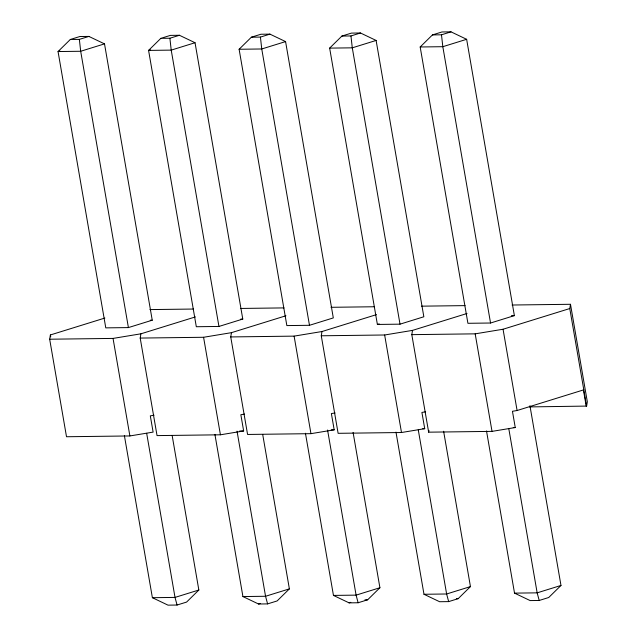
<?xml version="1.0" encoding="UTF-8"?>
<svg xmlns="http://www.w3.org/2000/svg" width="637" height="637" viewBox="0 0 637 637"><rect width="100%" height="100%" fill="white"/><g stroke="black" fill="none" stroke-linecap="round" stroke-linejoin="round"><path stroke-width="0.96" d="M154.027 415.236L150.308 415.85L153.119 432.109L129.884 435.947L66.511 436.743L49.67 339.218L50.387 334.951L104.882 318.046M244.56 414.098L240.842 414.711L243.653 430.962L220.418 434.8L157.044 435.604L140.204 338.072L140.92 333.812L195.416 316.908M335.094 412.951L331.375 413.564L334.186 429.824L310.96 433.662L247.578 434.458L230.737 336.933L231.454 332.665L285.949 315.761M425.627 411.813L421.909 412.426L424.72 428.677L401.493 432.515L338.12 433.319L321.271 335.787L321.988 331.527L376.483 314.622M583.811 389.82L517.093 410.515L512.451 411.279L515.253 427.538L492.027 431.376L428.653 432.173L411.805 334.648L412.521 330.38L467.025 313.484M428.653 432.173L428.948 430.397M529.514 406.916L586.613 406.08L569.773 308.547L570.489 304.287L512.06 305.019M586.613 406.08L587.33 401.812L570.489 304.287M70.301 39.494L58.047 51.549L105.782 327.872L128.411 327.585L152.243 320.196L104.508 43.873L88.885 36.42L79.832 36.532L70.301 39.494L79.354 39.375L88.885 36.42M160.835 38.347L148.58 50.403L196.315 326.733L218.945 326.447L242.777 319.057L195.041 42.727L179.419 35.274L170.366 35.393L160.835 38.347L169.888 38.236L179.419 35.274M239.114 49.264L251.368 37.209L260.899 34.247L269.953 34.135L285.575 41.588L333.31 317.911L309.478 325.3L286.849 325.587L239.114 49.264L261.751 48.977L285.575 41.588M329.647 48.117L341.902 36.062L351.433 33.108L360.486 32.989L376.109 40.442L423.844 316.772L400.012 324.161L377.383 324.448L329.647 48.117L352.285 47.831L376.109 40.442M420.181 46.979L432.435 34.924L441.967 31.961L451.02 31.85L466.642 39.303L514.378 315.626L490.546 323.015L467.916 323.301L420.181 46.979L442.819 46.692L466.642 39.303M172.181 435.668L198.848 590.021L186.593 602.076L177.062 605.039L168.009 605.15L152.386 597.697L124.374 435.525M262.715 434.522L289.381 588.883L277.127 600.938L267.596 603.892L258.542 604.011L242.92 596.558L214.908 434.378M305.442 433.24L333.454 595.412L349.076 602.865L358.129 602.753L367.66 599.791L379.915 587.736L353.081 432.404M395.975 432.101L423.987 594.273L439.61 601.726L448.663 601.607L458.194 598.653L470.448 586.597L443.615 431.257M529.936 405.697L560.982 585.451L548.728 597.506L539.197 600.468L530.143 600.58L514.521 593.127L486.509 430.954M59.878 50.976L58.047 51.549L80.684 51.263L104.508 43.873M150.412 49.837L148.58 50.403L171.218 50.116L195.041 42.727M251.368 37.209L260.422 37.089L269.953 34.135M341.902 36.062L350.955 35.951L360.486 32.989M432.435 34.924L441.489 34.804L451.02 31.85M377.383 324.448L379.214 323.875M411.805 334.648L475.178 333.844L503.055 329.241L569.773 308.547M198.848 590.021L175.016 597.41L152.386 597.697M289.381 588.883L265.549 596.272L242.92 596.558M258.542 604.011L260.278 603.47M379.915 587.736L356.091 595.133L333.454 595.412M349.076 602.865L350.812 602.331M470.448 586.597L446.625 593.987L423.987 594.273M560.982 585.451L537.158 592.848L514.521 593.127M49.67 339.218L113.044 338.414L140.92 333.812M140.204 338.072L203.577 337.276L231.454 332.665M230.737 336.933L294.111 336.129L321.988 331.527M321.271 335.787L384.644 334.99L412.521 330.38M149.926 309.59L193.497 309.041M240.46 308.451L284.03 307.902M330.993 307.305L374.564 306.755M421.527 306.166L465.098 305.617M150.268 320.22L152.243 320.196M240.802 319.081L242.777 319.057M511.423 315.665L514.378 315.626M239.695 431.01L243.653 430.962M331.224 429.856L334.186 429.824M422.745 428.701L424.72 428.677M513.279 427.562L515.253 427.538M364.945 599.831L367.66 599.791M456.387 598.676L458.194 598.653M539.197 600.468L537.158 592.848L508.804 428.717M448.663 601.607L446.625 593.987L418.27 429.856M358.129 602.753L356.091 595.133L327.569 430.023M267.596 603.892L265.549 596.272L237.036 431.169M177.062 605.039L175.016 597.41L146.669 433.287M583.412 389.94L586.223 406.199M503.055 329.241L517.093 410.515M490.546 323.015L442.819 46.692L441.489 34.804M475.178 333.844L492.027 431.376M400.012 324.161L352.285 47.831L350.955 35.951M384.644 334.99L401.493 432.515M309.478 325.3L261.751 48.977L260.422 37.089M294.111 336.129L310.96 433.662M218.945 326.447L171.218 50.116L169.888 38.236M203.577 337.276L220.418 434.8M128.411 327.585L80.684 51.263L79.354 39.375M113.044 338.414L129.884 435.947M50.387 334.951L50.721 336.909"/></g></svg>
